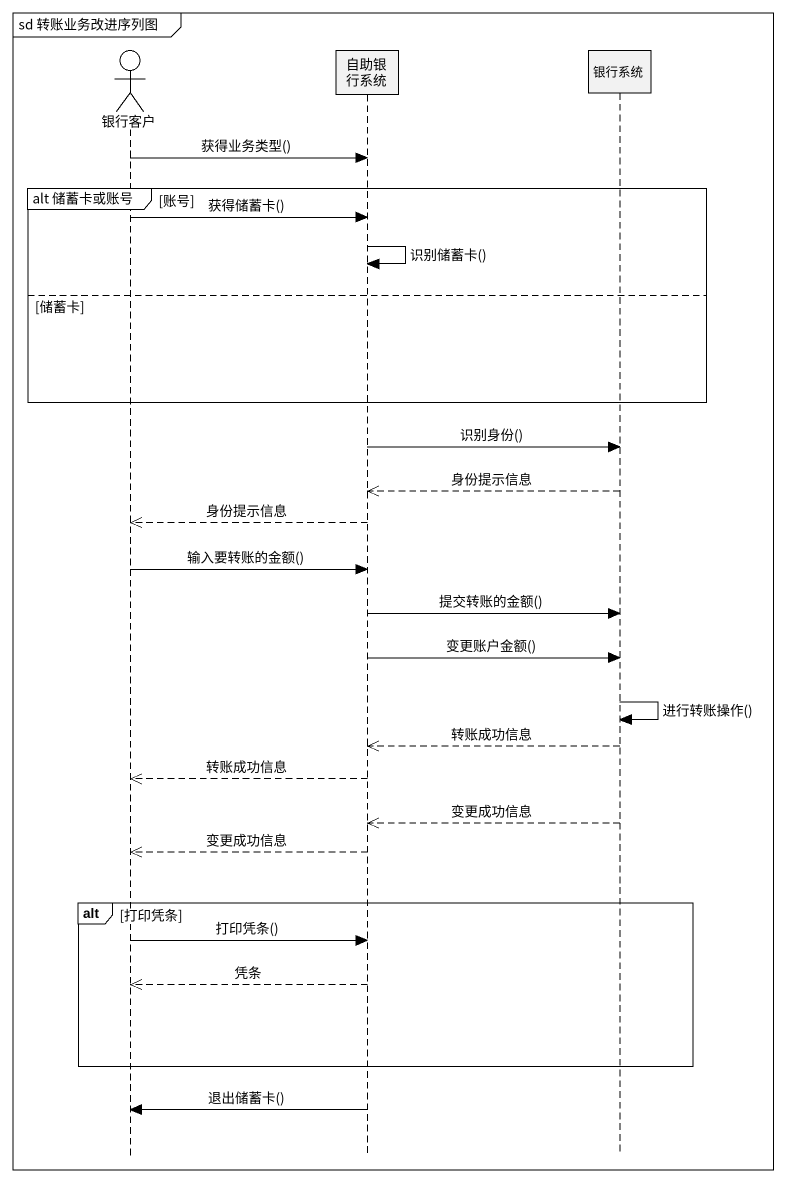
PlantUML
@startuml
mainframe sd 转账业务改进序列图
hide footbox
actor 银行客户
participant 自助银行系统
participant 银行系统

银行客户 -> 自助银行系统 : 获得业务类型()
group alt 储蓄卡或账号 [账号]
  银行客户 -> 自助银行系统 : 获得储蓄卡()
  自助银行系统 -> 自助银行系统 : 识别储蓄卡()
else 储蓄卡
end
自助银行系统 -> 银行系统 : 识别身份()
银行系统 -->> 自助银行系统 : 身份提示信息
自助银行系统 -->> 银行客户 : 身份提示信息
银行客户 -> 自助银行系统 : 输入要转账的金额()
自助银行系统 -> 银行系统 : 提交转账的金额()
自助银行系统 -> 银行系统 : 变更账户金额()
银行系统 -> 银行系统 : 进行转账操作()
银行系统 -->> 自助银行系统 : 转账成功信息
自助银行系统 -->> 银行客户 : 转账成功信息
银行系统 -->> 自助银行系统 : 变更成功信息
自助银行系统 -->> 银行客户 : 变更成功信息
alt 打印凭条
  银行客户 -> 自助银行系统 : 打印凭条()
  自助银行系统 -->> 银行客户 : 凭条
end
自助银行系统 -> 银行客户 : 退出储蓄卡()
@enduml
